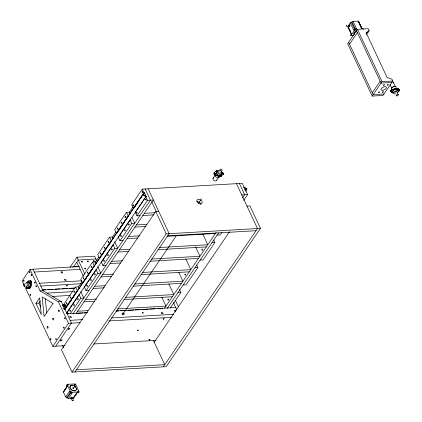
<?xml version="1.0" encoding="UTF-8"?>
<svg xmlns="http://www.w3.org/2000/svg" width="422" height="422" viewBox="0 0 422 422"><rect width="100%" height="100%" fill="white"/><g stroke="black" fill="none" stroke-linecap="round" stroke-linejoin="round"><path stroke-width="0.63" d="M26.312 286.812A1.324 0.733 86.7 0 0 27.161 288.627L29.287 288.368A3.687 2.047 86.7 0 0 30.743 285.963L31.244 282.36A1.324 0.733 86.7 0 0 30.358 280.878L28.232 281.136A3.687 2.047 86.7 0 0 26.982 282.682M27.161 288.627L29.64 288.347A3.687 2.047 86.7 0 0 31.096 285.942L31.597 282.339A1.324 0.733 86.7 0 0 30.711 280.857L30.358 280.878M27.641 287.493L27.277 287.778L27.077 287.229M71.123 398.02C72.12 396.422 73.955 400.415 72.848 400.853C71.735 400.636 70.337 398.051 71.935 397.714M72.42 400.784L73.228 400.483M354.527 29.382L354.728 29.086M358.426 21.728L358.478 21.575A1.219 0.591 -25.1 0 1 358.13 21.1L353.045 21.395A1.219 0.591 -25.1 0 1 351.995 21.949L351.389 22.276A1.219 0.591 -25.1 0 1 350.323 22.835L347.781 26.565L351.167 33.792A1.219 0.591 -25.1 0 1 351.347 33.85M363.115 28.543L361.517 28.327L358.13 21.1M363.458 29.282L363.242 28.986M349.057 25.584C349.485 24.645 349.769 26.691 349.11 26.016M391.948 90.493L391.073 90.888L391.447 90.34M398.938 90.086L398.146 90.508M26.818 286.907L26.997 287.83L27.272 287.118M65.304 307.295L64.344 309.046L64.846 309.358L66.001 307.253L62.989 305.391L62.799 305.744L65.304 307.295L64.213 308.904M64.677 309.748L144.102 192.78L144.604 193.086L143.644 194.843L146.154 196.394L145.965 196.742L66.396 313.44M75.179 386.104L75.09 386.267A0.591 0.401 34.3 0 1 74.166 385.903A0.591 0.401 34.3 0 1 74.71 385.455L75.179 386.104L73.987 387.549M173.785 303.033L173.975 302.679M246.242 188.882L245.282 190.633L245.783 190.944L246.939 188.84L243.927 186.978L243.737 187.331L246.242 188.882L245.129 190.517M64.772 305.359L65.12 304.747L65.953 305.713M64.286 308.092L63.864 308.835L64.724 308.276M351.99 21.96L354.949 28.253M79.415 266.53L30.004 269.4L22.15 280.925L23.822 284.491M35.939 303.286L39.626 297.874L41.277 314.68L35.939 303.286L38.882 303.112L40.354 300.949M70.01 267.363L76.931 257.209L94.597 256.18L96.743 260.77M72.726 267.316L73.423 266.293L73.644 266.762L78.877 266.456M73.644 266.762L78.244 260.015L95.91 258.987M63.785 304.309L75.564 287.029L78.508 286.854L79.336 288.627M96.316 263.708L95.488 261.935L92.545 262.109L80.766 279.39L82.464 283.014L82.955 282.983L84.057 281.363M113.296 238.789L112.468 237.016L109.525 237.19L97.746 254.471L99.444 258.095L99.935 258.064L101.037 256.444M130.277 213.87L129.448 212.097L126.505 212.271L114.726 229.557L116.425 233.176L116.915 233.144M243.621 200.429L247.624 194.558L245.926 190.939L245.435 190.966L242.37 183.338L142.256 189.151L131.706 204.638L133.399 208.252L133.89 208.225M78.429 286.971L82.137 281.527M95.124 262.473L98.832 257.03M112.189 237.433L115.897 231.989M129.253 212.393L132.962 206.944M66.217 306.852L77.258 290.647L77.748 290.616M82.464 283.014L94.238 265.728L94.728 265.696M99.444 258.095L111.218 240.809L111.709 240.783M116.425 233.176L128.198 215.89L128.689 215.864M133.399 208.252L143.955 192.77L144.445 192.743L146.307 196.726L145.817 196.752L135.267 212.234L136.96 215.853L139.909 215.684M65.268 308.329L66.001 307.253M65.088 308.735L143.733 193.323M67.446 305.744L68.549 304.12M69.287 303.043L71.492 299.799M72.964 297.642L74.072 296.017M75.543 293.86L77.015 291.697M84.796 280.282L86.631 277.581M87.37 276.5L89.58 273.261M90.313 272.179L92.154 269.479M101.776 255.363L103.981 252.124M105.453 249.961L106.56 248.342M108.032 246.184L110.237 242.94M117.279 232.606L119.12 229.906M119.859 228.824L122.063 225.585M122.802 224.504L124.643 221.803M126.115 219.64L127.217 218.021M134.618 207.16L136.438 204.485M137.166 203.42L138.986 200.751M140.442 198.614L141.897 196.478M142.625 195.412L143.717 193.809M68.317 313.979L67.346 311.911L79.125 294.625L79.616 294.598M88.968 290.442L86.019 290.61L84.326 286.992L96.105 269.705L96.596 269.679M113.576 244.76L113.085 244.786L101.306 262.073L103 265.691L105.948 265.522M122.929 240.603L119.98 240.772L118.287 237.153L130.066 219.867L130.556 219.841M70.147 313.91L80.818 298.243L83.762 298.074L80.723 291.581M86.019 290.61L97.799 273.324L100.742 273.155L97.704 266.662M103 265.691L114.779 248.405L117.722 248.236L114.684 241.743M119.98 240.772L131.759 223.486L134.702 223.317L131.938 217.414M136.96 215.853L147.515 200.371L153.402 200.028L76.155 313.388M72.927 313.979L150.459 200.197L145.205 188.982M24.381 285.683L52.803 346.362L68.512 323.321L79.964 322.651M55.751 346.193L71.455 323.147L64.999 309.368L64.508 309.395L61.38 301.646L43.018 290.732L40.074 290.9L30.004 269.4M158.656 211.248L155.713 211.417L61.485 349.696L71.998 372.13L166.221 366.66L260.443 228.381L249.935 205.947L246.991 206.115M71.998 372.13L166.221 233.857L260.443 228.381M74.942 371.961L169.169 233.682L148.148 188.808M67.404 385.93L64.445 390.276A1.219 0.823 34.3 0 1 64.45 390.503M77.205 392.486A1.219 0.823 34.3 0 0 77.21 392.713L73.417 398.284L68.332 398.579A1.219 0.823 34.3 0 0 67.32 397.951L66.734 397.577A1.219 0.823 34.3 0 0 65.705 396.954L63.437 392.112A1.219 0.823 34.3 0 0 63.822 391.405L67.367 386.125M63.437 392.112L67.23 386.541A1.219 0.823 34.3 0 0 67.42 386.436M214.096 173.073L214.27 172.814A1.324 0.891 34.3 0 0 215.12 174.629L218.58 176.169A3.687 2.49 34.3 0 0 221.561 175.832L221.381 176.09A3.687 2.49 34.3 0 1 218.401 176.428L214.946 174.887A1.324 0.891 34.3 0 1 214.096 173.073L215.922 171.142A3.687 2.49 34.3 0 1 218.032 170.593M215.922 171.142L215.742 171.401A3.687 2.49 34.3 0 1 217.029 170.847M213.036 178.306L215.141 175.225M65.705 396.954L69.498 391.384A1.219 0.823 34.3 0 1 69.772 391.463M122.512 314.701L176.676 235.223M198.192 203.647L201.526 198.746M66.734 397.577L70.026 392.724M67.32 397.951L70.632 393.093M216.439 180.41L218.538 177.33M221.207 171.833L222.357 172.345L222.183 172.603A1.324 0.891 34.3 0 1 222.489 172.756M68.332 398.579L72.125 393.009A1.219 0.823 34.3 0 0 71.671 392.602M222.98 174.45L223.359 173.98A1.324 0.891 34.3 0 0 222.357 172.345M75.992 394.148L74.42 396.448A1.219 0.823 34.3 0 0 74.029 396.928M74.035 397.155L76.994 392.808M351.167 33.792L350.476 34.804L350.693 35.1M350.323 22.835L353.71 30.062L354.807 28.759L356.432 28.622L353.045 21.395M164.49 308.255L216.138 232.459M245.826 190.475L246.939 188.84M167.149 308.508L218.712 232.833M242.497 197.929L244.681 194.727L239.422 183.507M349.522 44.146L357.376 32.626M170.256 308.097L180.927 292.43L179.477 289.328M196.699 264.926L197.907 267.511L186.134 284.797L183.185 284.966M213.68 240.007L214.888 242.592L203.114 259.878L200.165 260.047M221.93 232.258L220.094 234.959L217.145 235.128M154.246 342.216L229.552 231.704M366.386 34.615L369.15 30.558L368.274 28.685L355.15 29.498L350.772 35.696L353.652 35.685M163.272 366.829L257.499 228.55L236.478 183.681M372.294 92.761L380.143 81.24M382.005 81.668L357.481 29.313L347.665 43.719L372.188 96.074L382.005 81.668L392.798 81.04L391.922 79.172L387.122 77.527L366.101 32.658L369.15 30.558M392.798 81.04L382.986 95.446L372.188 96.074M30.732 281.69L30.6 282.371L30.991 282.65M221.381 176.09L223.359 173.98L223.154 174.191M398.199 90.055L398.062 90.482M366.138 33.396L368.169 31.998M393.003 92.967A3.687 1.793 -25.1 0 1 392.381 92.819L390.45 91.331A1.324 0.644 -25.1 0 1 391.405 89.933L394.575 88.615A3.687 1.793 -25.1 0 1 397.719 88.309L399.65 89.802A1.324 0.644 -25.1 0 1 399.012 91.057L398.616 91.221L398.458 90.883M398.616 91.221L399.012 91.057M390.608 91.664A1.324 0.644 -25.1 0 1 391.563 90.271L394.734 88.952A3.687 1.793 -25.1 0 1 397.877 88.646L399.65 89.802M66.855 384.79L66.618 385.228L67.23 386.541M63.838 391.405L64.054 390.983A1.219 0.823 34.3 0 0 64.381 390.709M71.065 392.713L70.659 392.734M78.35 392.291L77.949 392.312M221.761 173.152L222.526 173.627M30.711 280.857L28.232 281.136M358.5 21.828L358.689 21.854A1.219 0.591 -25.1 0 0 359.038 22.329L361.992 28.633M348.092 26.728A1.219 0.591 -25.1 0 1 348.129 27.034L348.393 27.161M391.816 82.48L381.024 83.108L356.495 30.753M383.967 94.006L373.169 94.628L348.646 42.279M241.732 194.895L247.624 194.558M135.267 212.234L135.757 212.208M144.324 213.353L154.79 212.746M142.852 215.51L153.972 214.867M136.422 224.947L146.893 224.34M134.95 227.11L146.075 226.461M128.568 236.468L139.693 235.824M118.287 237.153L118.777 237.127M167.698 235.845L256.027 230.713M127.096 238.63L137.567 238.024M167.012 236.315L215.431 233.498M211.944 242.766L214.888 242.592M119.442 249.866L129.913 249.26M159.352 247.545L207.772 244.734L202.797 234.105M117.97 252.024L129.095 251.38M157.881 249.708L206.3 246.896M111.587 261.387L122.712 260.743M151.503 259.071L199.922 256.26L195.497 246.812M110.116 263.55L120.586 262.943M150.032 261.229L198.451 258.417M34.261 272.037L80.075 269.373M194.964 267.68L197.907 267.511M102.462 274.785L113.587 274.136M142.372 272.464L190.791 269.653L185.817 259.024M100.99 276.943L111.461 276.336M140.901 274.627L189.32 271.815M31.597 282.339L31.186 282.766L31.539 282.745M39.515 283.252L81.404 280.82M30.743 285.963L31.096 285.942M40.828 286.058L81.409 283.7M29.287 288.368L29.64 288.347M84.326 286.992L84.817 286.96M94.607 286.306L105.078 285.699M134.523 283.99L182.942 281.179L178.791 272.322M42.458 289.893L45.729 289.703M47.697 289.592L52.929 289.286M54.892 289.17L60.13 288.87M62.092 288.753L67.33 288.448M69.292 288.337L74.53 288.031M42.532 290.019L74.599 288.157M93.135 288.469L104.26 287.82M133.051 286.148L181.471 283.336M46.926 293.137L73.106 291.618M52.613 296.439L70.284 295.416M177.984 292.599L180.927 292.43M85.481 299.704L96.606 299.056M125.392 297.383L173.811 294.572L168.837 283.943M40.074 290.9L58.436 301.814L61.38 301.646M84.01 301.862L94.481 301.255M123.92 299.546L172.34 296.735M65.484 307.933L65.974 307.902M174.138 303.028L173.648 303.054L176.607 309.373M77.627 311.225L88.098 310.618M117.543 308.909L165.962 306.098L161.811 297.241M67.346 311.911L67.836 311.879M67.077 313.799L87.365 312.618M116.161 310.945L175.721 307.485M76.809 313.351L82.701 313.008M84.01 312.929L87.28 312.739M116.071 311.067L118.688 310.919M120.65 310.803L125.883 310.497M127.85 310.386L133.737 310.043M135.045 309.964L140.932 309.627M142.24 309.548L148.133 309.205M149.441 309.131L155.328 308.788M157.29 308.672L162.528 308.371M70.142 320.34L82.575 319.618M111.376 317.945L173.553 314.337M108.76 320.978L171.596 317.328M52.803 346.362L64.914 345.66M93.71 343.988L155.887 340.375M76.414 369.799L164.749 364.671L153.408 340.459M72.125 393.009L70.274 392.903L69.498 391.384M77.21 392.713L78.592 392.634L78.83 392.191M351.373 22.282L354.76 29.508M63.891 304.679L65.12 304.747M74.562 384.648C76.524 385.518 74.53 383.123 74.868 384.674M67.277 385.07L67.858 385.428A1.219 0.823 34.3 0 0 68.037 385.307M77.812 391.584L78.249 391.758M73.243 266.562L73.57 266.635M215.02 174.318C216.481 174.434 214.265 172.735 214.703 174.08M63.585 305.95L64.798 306.462M142.952 194.88L145.965 196.742M67.409 385.798L67.051 385.476M390.45 91.331L392.381 92.819M397.719 88.309L397.877 88.646M393.32 82.179L395.509 86.848M396.68 91.257L398.278 94.676M394.575 88.615L394.734 88.952M390.065 84.627L391.706 88.124M391.405 89.933L391.563 90.271M358.689 21.854L361.643 28.158M358.478 21.575L361.432 27.878M349.469 29.45L350.555 31.771M348.598 27.873L349.115 28.981M349.39 29.561L351.294 33.623M348.129 27.034L350.814 32.758M151.651 201.6L156.356 211.633M155.713 211.417L166.221 233.857M142.256 189.151L143.955 192.77M145.817 196.752L147.515 200.371M175.425 300.395L178.416 306.783M126.505 212.271L128.198 215.89M130.066 219.867L131.759 223.486M109.525 237.19L111.218 240.809M113.085 244.786L114.779 248.405M92.545 262.109L94.238 265.728M96.105 269.705L97.799 273.324M76.931 257.209L84.922 274.274M76.772 262.173L83.45 276.436M75.564 287.029L77.258 290.647M79.125 294.625L80.818 298.243M58.436 301.814L68.512 323.321M32.948 269.231L43.018 290.732M62.498 345.391L63.601 347.754M38.882 303.112L40.749 307.1M73.233 387.96L73.454 388.43M73.76 397.366L73.803 397.577A1.219 0.823 34.3 0 0 73.417 398.284M45.312 298.797L46.721 313.124M28.005 282.376A2.659 1.477 86.7 0 1 30.226 284.565A2.659 1.477 86.7 0 1 28.395 287.276M25.716 284.006A2.659 1.477 86.7 0 1 27.878 282.629A2.659 1.477 86.7 0 1 28.211 286.833A2.659 1.477 86.7 0 1 25.879 286.037M26.808 283.8A1.182 0.654 86.7 0 1 27.81 284.892A1.182 0.654 86.7 0 1 26.839 285.847M28.116 282.381A2.574 1.43 86.7 0 1 30.189 284.75A2.574 1.43 86.7 0 1 28.311 287.134M27.335 282.666A3.687 2.047 86.7 0 1 27.662 281.949M27.514 288.606A1.324 0.733 86.7 0 1 27.135 288.521M26.818 288.105A1.324 0.733 86.7 0 1 26.644 287.472M29.561 282.355A2.574 1.43 86.7 0 1 30.184 283.162M30.395 283.742A2.574 1.43 86.7 0 1 30.542 285.066M30.067 286.77A2.574 1.43 86.7 0 1 29.756 287.108M73.723 387.934A0.591 0.401 34.3 0 1 73.365 388.425A0.591 0.401 34.3 0 1 72.7 387.829A0.591 0.401 34.3 0 1 73.291 387.544M71.867 397.862A0.876 0.427 -25.1 0 0 72.093 397.149L71.371 397.192A0.876 0.427 -25.1 0 0 70.622 397.809A0.876 0.427 -25.1 0 0 71.054 398.162M76.292 388.704A3.545 2.395 34.3 0 1 73.618 390.899A3.545 2.395 34.3 0 1 69.925 387.581A3.545 2.395 34.3 0 1 72.605 385.392M75.005 386.594A3.545 2.395 34.3 0 1 75.612 387.254M75.127 386.41A3.545 2.395 34.3 0 1 74.799 390.74A3.545 2.395 34.3 0 1 70.015 387.164A3.545 2.395 34.3 0 1 74.388 385.856M349.063 25.853A0.876 0.485 86.7 0 0 349.638 26.602L350.002 26.069A0.876 0.485 86.7 0 0 349.69 24.93A0.876 0.485 86.7 0 0 349.073 25.404M354.396 34.367A3.545 1.725 -25.1 0 1 356.943 30.627M354.28 29.846A1.219 0.591 -25.1 0 1 353.71 30.062M361.501 28.49A1.219 0.591 -25.1 0 1 361.517 28.327M356.432 28.622A1.219 0.591 -25.1 0 1 355.952 28.96M354.127 34.293A3.545 1.725 -25.1 0 1 356.21 31.239M347.781 26.565A1.219 0.591 -25.1 0 1 347.965 26.623M348.709 27.625A1.219 0.591 -25.1 0 1 348.688 27.789M76.287 266.82A2.047 1.677 -75.9 0 1 77.97 266.952M75.179 266.936A2.047 1.677 -75.9 0 1 77.247 266.767M196.974 201.494A2.954 1.994 34.3 0 1 200.719 204.301M221.16 174.297A2.659 1.799 34.3 0 1 217.457 174.771A2.659 1.799 34.3 0 1 217.604 171.395M221.313 171.501A2.659 1.799 34.3 0 1 220.68 174.397A2.659 1.799 34.3 0 1 217.188 172.028A2.659 1.799 34.3 0 1 219.63 170.361M220.585 172.413A1.182 0.797 34.3 0 1 219.804 173.236A1.182 0.797 34.3 0 1 218.501 172.202A1.182 0.797 34.3 0 1 219.282 171.374M216.549 180.067A1.999 1.35 34.3 0 1 213.87 180.4A1.999 1.35 34.3 0 1 213.59 177.857M220.215 175.425A2.574 1.741 34.3 0 1 216.744 173.875A2.574 1.741 34.3 0 1 217.784 171.448M221.054 173.896A2.574 1.741 34.3 0 1 220.637 175.188M222.99 173.21A1.324 0.891 34.3 0 1 223.18 174.239M220.041 175.684A2.574 1.741 34.3 0 1 219.519 175.784M218.934 175.747A2.574 1.741 34.3 0 1 218.322 175.573M216.423 173.869A2.574 1.741 34.3 0 1 216.249 173.337M219.519 176.676A2.574 1.741 34.3 0 1 216.644 177.456A2.574 1.741 34.3 0 1 215.004 174.407M393.167 92.244A2.659 1.292 -25.1 0 1 394.813 89.459A2.659 1.292 -25.1 0 1 397.408 90.493M395.519 93.758A2.659 1.292 -25.1 0 1 393.562 92.502A2.659 1.292 -25.1 0 1 397.355 90.646A2.659 1.292 -25.1 0 1 397.345 92.861M395.192 92.982A1.182 0.575 -25.1 0 1 394.908 92.26A1.182 0.575 -25.1 0 1 396.337 91.542A1.182 0.575 -25.1 0 1 396.865 92.144M393.13 92.154A2.574 1.25 -25.1 0 1 394.987 89.438A2.574 1.25 -25.1 0 1 397.266 90.609M399.492 89.464A1.324 0.644 -25.1 0 1 399.386 90.34M393.615 92.629A3.687 1.793 -25.1 0 1 392.845 92.634M397.36 89.506A2.574 1.25 -25.1 0 1 397.313 89.87M395.451 88.91A2.574 1.25 -25.1 0 1 396.965 88.973M391.748 89.2A2.574 1.25 -25.1 0 1 393.288 86.61A2.574 1.25 -25.1 0 1 396.089 87.254M391.933 81.958A1.999 0.976 -25.1 0 1 393.22 83.013M392.08 87.876A1.999 0.976 -25.1 0 1 393.156 86.985M393.631 86.768A1.999 0.976 -25.1 0 1 394.575 86.557M175.8 311.541A0.886 0.596 34.3 0 1 174.624 311.035A0.886 0.596 34.3 0 1 174.903 310.181A0.886 0.596 34.3 0 1 176.027 310.829M62.788 304.995A2.047 1.503 29.7 0 1 65.468 305.185A2.047 1.503 29.7 0 1 65.959 307.517M63.115 305.396A2.047 1.503 29.7 0 1 65.558 306.514A2.047 1.503 29.7 0 1 65.183 308.519M64.281 308.667A2.047 1.503 29.7 0 1 63.78 308.577M63.88 306.43A0.744 0.543 29.7 0 1 64.234 306.567M30.843 285.778A2.954 1.641 86.7 0 1 30.658 286.448M30.379 286.992A2.954 1.641 86.7 0 1 30.02 287.382M346.156 25.753C346.325 27.372 346.968 24.882 346.156 25.753M30.231 281.991C30.431 283.937 31.207 280.941 30.231 281.991M391.162 91.041C392.101 91.806 392.286 89.796 391.162 91.041M398.152 90.635C399.085 91.4 399.275 89.39 398.152 90.635M214.803 173.416C215.151 175.093 216.391 172.941 214.803 173.416M221.793 173.009C222.141 174.687 223.375 172.535 221.793 173.009M351.273 35.316C351.726 36.239 352.602 34.251 351.273 35.316M354.918 29.973C355.366 30.896 356.247 28.902 354.918 29.973M67.051 384.289L70.659 392.339L79.167 391.996L75.564 383.951L67.051 384.289M67.483 384.563C67.425 386.04 69.113 384.479 67.483 384.563M70.738 391.505C70.674 392.982 72.362 391.416 70.738 391.505M78.023 391.083C77.959 392.56 79.652 390.994 78.023 391.083M53.019 303.46L44.099 316.553L42.179 297.014L53.019 303.46M382.517 90.282A2.954 1.435 -25.1 0 0 386.483 87.46A2.954 1.435 -25.1 0 0 382.232 87.707A2.954 1.435 -25.1 0 0 382.517 90.282M387.628 85.144A0.591 0.285 -25.1 0 0 388.425 84.579A0.591 0.285 -25.1 0 0 387.57 84.627A0.591 0.285 -25.1 0 0 387.628 85.144M383.735 85.371A0.591 0.285 -25.1 0 0 384.532 84.806A0.591 0.285 -25.1 0 0 383.677 84.854A0.591 0.285 -25.1 0 0 383.735 85.371M378.829 92.571A0.591 0.285 -25.1 0 0 379.621 92.007A0.591 0.285 -25.1 0 0 378.771 92.059A0.591 0.285 -25.1 0 0 378.829 92.571M382.722 92.344A0.591 0.285 -25.1 0 0 383.514 91.78A0.591 0.285 -25.1 0 0 382.664 91.832A0.591 0.285 -25.1 0 0 382.722 92.344M23.558 284.238A1.182 0.654 86.7 0 0 23.996 286.179A1.182 0.654 86.7 0 0 24.692 284.655A1.182 0.654 86.7 0 0 23.558 284.238M87.46 261.397A0.591 0.401 34.3 0 0 88.388 261.761A0.591 0.401 34.3 0 0 88.008 260.949A0.591 0.401 34.3 0 0 87.46 261.397M93.352 261.054A0.591 0.401 34.3 0 0 94.275 261.418A0.591 0.401 34.3 0 0 93.895 260.606A0.591 0.401 34.3 0 0 93.352 261.054M81.573 261.74A0.591 0.401 34.3 0 0 82.496 262.104A0.591 0.401 34.3 0 0 82.116 261.292A0.591 0.401 34.3 0 0 81.573 261.74M84.806 268.645A0.591 0.401 34.3 0 0 85.735 269.009A0.591 0.401 34.3 0 0 85.355 268.197A0.591 0.401 34.3 0 0 84.806 268.645M66.766 285.937A0.591 0.285 -25.1 0 0 67.557 285.367A0.591 0.285 -25.1 0 0 66.708 285.42A0.591 0.285 -25.1 0 0 66.766 285.937M61.195 272.39A0.886 0.596 34.3 0 0 62.583 272.934A0.886 0.596 34.3 0 0 62.013 271.721A0.886 0.596 34.3 0 0 61.195 272.39M64.698 279.87A0.886 0.596 34.3 0 0 66.085 280.414A0.886 0.596 34.3 0 0 65.516 279.2A0.886 0.596 34.3 0 0 64.698 279.87M201.959 249.349A0.591 0.327 86.7 0 0 202.217 250.293A0.591 0.327 86.7 0 0 202.528 249.481A0.591 0.327 86.7 0 0 201.959 249.349M184.978 274.268A0.591 0.327 86.7 0 0 185.237 275.213A0.591 0.327 86.7 0 0 185.548 274.4A0.591 0.327 86.7 0 0 184.978 274.268M167.998 299.187A0.591 0.327 86.7 0 0 168.257 300.132A0.591 0.327 86.7 0 0 168.568 299.319A0.591 0.327 86.7 0 0 167.998 299.187M197.079 201.811A2.954 1.994 34.3 0 0 201.711 203.626A2.954 1.994 34.3 0 0 199.817 199.574A2.954 1.994 34.3 0 0 197.079 201.811M220.194 170.282A1.182 0.797 34.3 0 0 222.051 170.725A1.182 0.797 34.3 0 0 220.991 169.153A1.182 0.797 34.3 0 0 220.194 170.282M396.654 95.91A1.182 0.575 -25.1 0 0 398.315 94.823A1.182 0.575 -25.1 0 0 396.68 94.829A1.182 0.575 -25.1 0 0 396.654 95.91M121.214 222.426A0.591 0.327 86.7 0 0 121.473 223.37A0.591 0.327 86.7 0 0 121.784 222.558A0.591 0.327 86.7 0 0 121.214 222.426M125.144 216.66A0.591 0.327 86.7 0 0 125.397 217.604A0.591 0.327 86.7 0 0 125.714 216.792A0.591 0.327 86.7 0 0 125.144 216.66M117.29 228.186A0.591 0.327 86.7 0 0 117.548 229.13A0.591 0.327 86.7 0 0 117.859 228.318A0.591 0.327 86.7 0 0 117.29 228.186M128.647 224.14A0.591 0.327 86.7 0 0 128.9 225.084A0.591 0.327 86.7 0 0 129.216 224.272A0.591 0.327 86.7 0 0 128.647 224.14M124.722 229.9A0.591 0.327 86.7 0 0 124.975 230.845A0.591 0.327 86.7 0 0 125.287 230.032A0.591 0.327 86.7 0 0 124.722 229.9M120.792 235.666A0.591 0.327 86.7 0 0 121.051 236.61A0.591 0.327 86.7 0 0 121.362 235.798A0.591 0.327 86.7 0 0 120.792 235.666M122.195 313.957A1.182 0.797 34.3 0 0 124.047 314.68A1.182 0.797 34.3 0 0 123.287 313.061A1.182 0.797 34.3 0 0 122.195 313.957M142.341 312.765A0.591 0.401 34.3 0 0 143.258 313.161A0.591 0.401 34.3 0 0 142.921 312.349A0.591 0.401 34.3 0 0 142.341 312.765M69.836 317.001A0.886 0.596 34.3 0 0 71.223 317.544A0.886 0.596 34.3 0 0 70.653 316.326A0.886 0.596 34.3 0 0 69.836 317.001M161.473 313.119A0.886 0.596 34.3 0 0 162.86 313.662A0.886 0.596 34.3 0 0 162.291 312.444A0.886 0.596 34.3 0 0 161.473 313.119M163.419 319.19A0.591 0.285 -25.1 0 0 164.211 318.626A0.591 0.285 -25.1 0 0 163.361 318.673A0.591 0.285 -25.1 0 0 163.419 319.19M60.779 340.886A0.886 0.433 -25.1 0 0 61.971 340.037A0.886 0.433 -25.1 0 0 60.694 340.111A0.886 0.433 -25.1 0 0 60.779 340.886M68.633 329.366A0.886 0.433 -25.1 0 0 69.82 328.516A0.886 0.433 -25.1 0 0 68.549 328.59A0.886 0.433 -25.1 0 0 68.633 329.366M149.188 340.074A0.591 0.285 -25.1 0 0 149.979 339.51A0.591 0.285 -25.1 0 0 149.13 339.557A0.591 0.285 -25.1 0 0 149.188 340.074M137.588 330.716A0.591 0.285 -25.1 0 0 138.379 330.152A0.591 0.285 -25.1 0 0 137.53 330.204A0.591 0.285 -25.1 0 0 137.588 330.716M47.211 326.813A0.886 0.491 86.7 0 0 47.596 328.232A0.886 0.491 86.7 0 0 48.066 327.013A0.886 0.491 86.7 0 0 47.211 326.813M58.5 310.249A0.886 0.491 86.7 0 0 58.885 311.668A0.886 0.491 86.7 0 0 59.354 310.45A0.886 0.491 86.7 0 0 58.5 310.249M52.855 318.531A0.886 0.491 86.7 0 0 53.241 319.95A0.886 0.491 86.7 0 0 53.71 318.731A0.886 0.491 86.7 0 0 52.855 318.531M50.418 338.85A0.591 0.327 86.7 0 0 50.677 339.794A0.591 0.327 86.7 0 0 50.988 338.982A0.591 0.327 86.7 0 0 50.418 338.85M55.799 338.84A0.591 0.327 86.7 0 0 56.057 339.784A0.591 0.327 86.7 0 0 56.369 338.971A0.591 0.327 86.7 0 0 55.799 338.84M63.653 327.319A0.591 0.327 86.7 0 0 63.907 328.263A0.591 0.327 86.7 0 0 64.218 327.451A0.591 0.327 86.7 0 0 63.653 327.319M64.65 317.961A0.591 0.327 86.7 0 0 64.909 318.905A0.591 0.327 86.7 0 0 65.22 318.093A0.591 0.327 86.7 0 0 64.65 317.961M23.516 280.53A0.591 0.327 86.7 0 0 23.769 281.469A0.591 0.327 86.7 0 0 24.08 280.662A0.591 0.327 86.7 0 0 23.516 280.53M29.403 271.884A0.591 0.327 86.7 0 0 29.661 272.828A0.591 0.327 86.7 0 0 29.973 272.016A0.591 0.327 86.7 0 0 29.403 271.884M31.181 274.796A0.591 0.327 86.7 0 0 31.439 275.74A0.591 0.327 86.7 0 0 31.75 274.928A0.591 0.327 86.7 0 0 31.181 274.796M34.683 282.276A0.591 0.327 86.7 0 0 34.942 283.22A0.591 0.327 86.7 0 0 35.253 282.408A0.591 0.327 86.7 0 0 34.683 282.276M35.97 285.91A0.591 0.327 86.7 0 0 36.229 286.849A0.591 0.327 86.7 0 0 36.54 286.042A0.591 0.327 86.7 0 0 35.97 285.91M30.083 294.551A0.591 0.327 86.7 0 0 30.342 295.495A0.591 0.327 86.7 0 0 30.653 294.683A0.591 0.327 86.7 0 0 30.083 294.551M87.254 272.264A0.591 0.327 86.7 0 0 87.512 273.203A0.591 0.327 86.7 0 0 87.823 272.39A0.591 0.327 86.7 0 0 87.254 272.264M91.184 266.498A0.591 0.327 86.7 0 0 91.437 267.442A0.591 0.327 86.7 0 0 91.753 266.63A0.591 0.327 86.7 0 0 91.184 266.498M83.329 278.024A0.591 0.327 86.7 0 0 83.588 278.968A0.591 0.327 86.7 0 0 83.899 278.156A0.591 0.327 86.7 0 0 83.329 278.024M94.686 273.978A0.591 0.327 86.7 0 0 94.939 274.922A0.591 0.327 86.7 0 0 95.256 274.11A0.591 0.327 86.7 0 0 94.686 273.978M90.762 279.739A0.591 0.327 86.7 0 0 91.015 280.683A0.591 0.327 86.7 0 0 91.326 279.87A0.591 0.327 86.7 0 0 90.762 279.739M86.832 285.504A0.591 0.327 86.7 0 0 87.09 286.443A0.591 0.327 86.7 0 0 87.401 285.636A0.591 0.327 86.7 0 0 86.832 285.504M104.234 247.345A0.591 0.327 86.7 0 0 104.492 248.284A0.591 0.327 86.7 0 0 104.804 247.477A0.591 0.327 86.7 0 0 104.234 247.345M108.164 241.579A0.591 0.327 86.7 0 0 108.417 242.523A0.591 0.327 86.7 0 0 108.734 241.711A0.591 0.327 86.7 0 0 108.164 241.579M100.309 253.105A0.591 0.327 86.7 0 0 100.568 254.049A0.591 0.327 86.7 0 0 100.879 253.237A0.591 0.327 86.7 0 0 100.309 253.105M111.666 249.059A0.591 0.327 86.7 0 0 111.92 250.003A0.591 0.327 86.7 0 0 112.236 249.191A0.591 0.327 86.7 0 0 111.666 249.059M107.742 254.819A0.591 0.327 86.7 0 0 107.995 255.764A0.591 0.327 86.7 0 0 108.306 254.951A0.591 0.327 86.7 0 0 107.742 254.819M103.812 260.585A0.591 0.327 86.7 0 0 104.07 261.529A0.591 0.327 86.7 0 0 104.382 260.717A0.591 0.327 86.7 0 0 103.812 260.585M70.274 297.183A0.591 0.327 86.7 0 0 70.532 298.122A0.591 0.327 86.7 0 0 70.843 297.31A0.591 0.327 86.7 0 0 70.274 297.183M74.203 291.417A0.591 0.327 86.7 0 0 74.457 292.362A0.591 0.327 86.7 0 0 74.773 291.549A0.591 0.327 86.7 0 0 74.203 291.417M66.349 302.943A0.591 0.327 86.7 0 0 66.607 303.887A0.591 0.327 86.7 0 0 66.919 303.075A0.591 0.327 86.7 0 0 66.349 302.943M77.706 298.897A0.591 0.327 86.7 0 0 77.965 299.842A0.591 0.327 86.7 0 0 78.276 299.029A0.591 0.327 86.7 0 0 77.706 298.897M73.781 304.658A0.591 0.327 86.7 0 0 74.035 305.602A0.591 0.327 86.7 0 0 74.346 304.789A0.591 0.327 86.7 0 0 73.781 304.658M69.852 310.423A0.591 0.327 86.7 0 0 70.11 311.362A0.591 0.327 86.7 0 0 70.421 310.55A0.591 0.327 86.7 0 0 69.852 310.423M136.549 212.546A0.591 0.327 86.7 0 0 136.802 213.49A0.591 0.327 86.7 0 0 137.118 212.677A0.591 0.327 86.7 0 0 136.549 212.546M133.046 205.066A0.591 0.327 86.7 0 0 133.299 206.01A0.591 0.327 86.7 0 0 133.61 205.197A0.591 0.327 86.7 0 0 133.046 205.066M145.627 199.221A0.591 0.327 86.7 0 0 145.88 200.165A0.591 0.327 86.7 0 0 146.197 199.353A0.591 0.327 86.7 0 0 145.627 199.221M142.124 191.741A0.591 0.327 86.7 0 0 142.378 192.685A0.591 0.327 86.7 0 0 142.694 191.873A0.591 0.327 86.7 0 0 142.124 191.741"/></g></svg>
